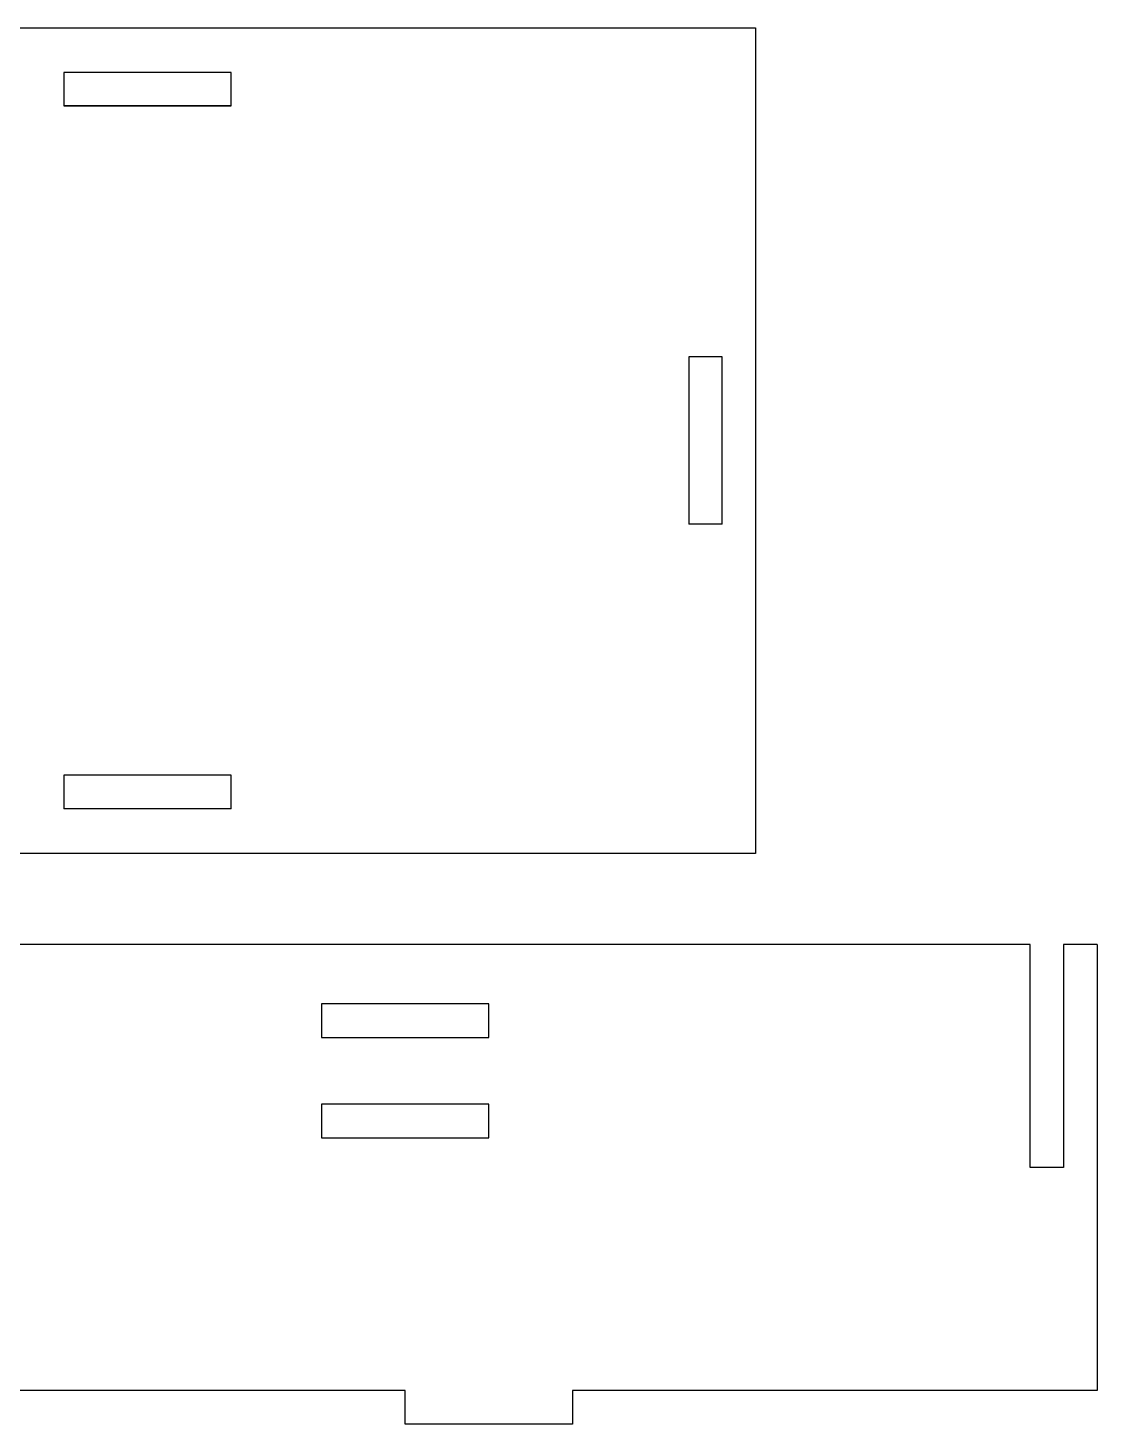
# Model space of a CAD drawing. Header units: millimetres. Extents: x 951 to 1493, y 479 to 688.
# Drawn here: x 1328.4 to 1424.2, y 479.1 to 604.3 of the extents above; entities that cross this region are included whole.
import ezdxf

# ---------------------------------------------------------------- set-up
doc = ezdxf.new("R2010")
doc.units = ezdxf.units.MM
doc.layers.add('remontar', color=181, linetype='Continuous')

msp = doc.modelspace()

# ---------------------------------------------------------------- linework, layer by layer
at = {"layer": 'remontar', "color": 181}
for p, q in [((1175.61, 604.3), (1393.61, 604.3)), ((1393.61, 604.3), (1393.61, 530.3)), ((1346.61, 600.3), (1331.61, 600.3)), ((1331.61, 600.3), (1331.61, 597.3)), ((1346.61, 597.3), (1346.61, 600.3)), ((1346.61, 597.3), (1331.61, 597.3)), ((1331.61, 597.3), (1346.61, 597.3)), ((1387.61, 574.8), (1387.61, 559.8)), ((1390.61, 574.8), (1387.61, 574.8)), ((1390.61, 559.8), (1390.61, 574.8)), ((1390.61, 559.8), (1387.61, 559.8)), ((1346.61, 537.3), (1331.61, 537.3)), ((1331.61, 537.3), (1331.61, 534.3)), ((1346.61, 534.3), (1346.61, 537.3)), ((1346.61, 534.3), (1331.61, 534.3)), ((1418.21, 522.13), (1206.21, 522.13)), ((1418.21, 502.13), (1418.21, 522.13)), ((1424.21, 522.13), (1421.21, 522.13)), ((1421.21, 522.13), (1421.21, 502.13)), ((1424.21, 522.13), (1424.21, 482.13)), ((1369.71, 516.8), (1354.71, 516.8)), ((1354.71, 516.8), (1354.71, 513.8)), ((1369.71, 513.8), (1369.71, 516.8)), ((1354.71, 513.8), (1369.71, 513.8)), ((1369.71, 507.8), (1354.71, 507.8)), ((1354.71, 507.8), (1354.71, 504.8)), ((1369.71, 504.8), (1369.71, 507.8)), ((1354.71, 504.8), (1369.71, 504.8)), ((1421.21, 502.13), (1418.21, 502.13)), ((1362.21, 482.13), (1268.21, 482.13)), ((1362.21, 479.13), (1362.21, 482.13)), ((1424.21, 482.13), (1377.21, 482.13)), ((1377.21, 482.13), (1377.21, 479.13)), ((1377.21, 479.13), (1362.21, 479.13))]:
    msp.add_line(p, q, dxfattribs=at)
at = {"layer": 'remontar'}
msp.add_line((1393.61, 530.3), (1175.61, 530.3), dxfattribs=at)

doc.saveas('drawing.dxf')
